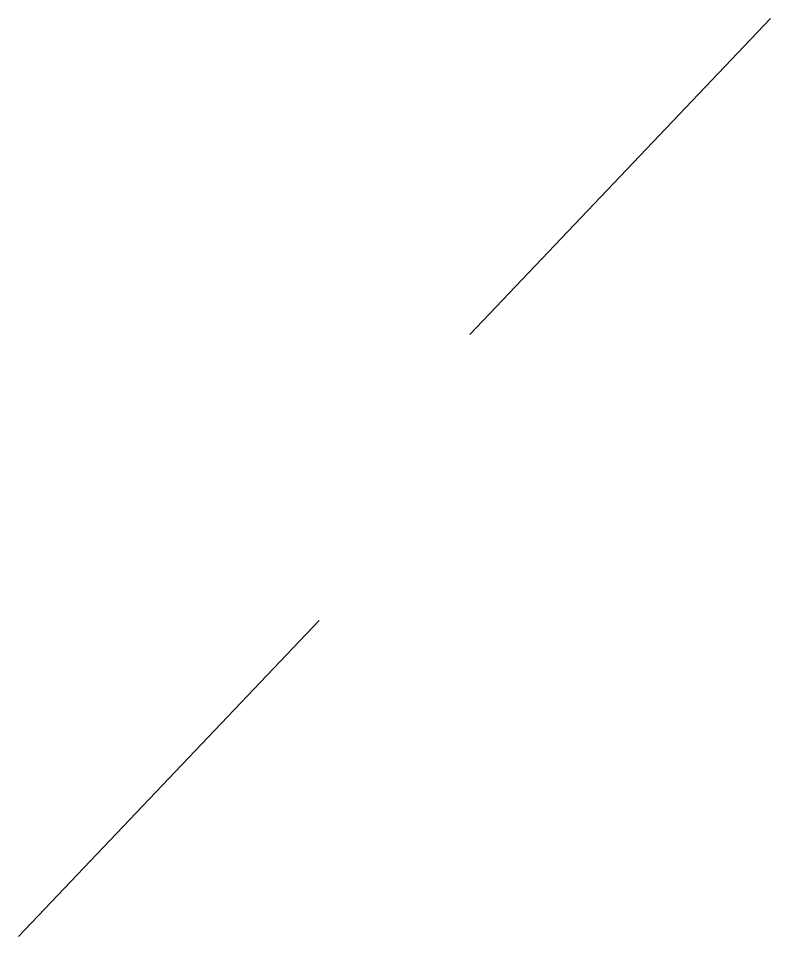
# Model space of a CAD drawing. Header units: feet. Extents: x 32.8 to 49.2, y 65.6 to 85.6.
import ezdxf

# ---------------------------------------------------------------- set-up
doc = ezdxf.new("R2010")
doc.units = ezdxf.units.FT

# ---------------------------------------------------------------- blocks, each defined once
blk = doc.blocks.new('CHILD', base_point=(9.84, 19.69))
blk.add_line((9.84, 19.69), (88.58, 61.02))
blk = doc.blocks.new('PARENT')
at = {"xscale": 0.08333333333333333, "yscale": 0.16666666666666666}
blk.add_blockref('CHILD', (9.843, 13.123), dxfattribs=at)

msp = doc.modelspace()

# ---------------------------------------------------------------- block references
msp.add_blockref('PARENT', (32.808, 65.617))
at = {"xscale": 0.08333333333333333, "yscale": 0.16666666666666666}
msp.add_blockref('CHILD', (32.808, 65.617), dxfattribs=at)

doc.saveas('drawing.dxf')
